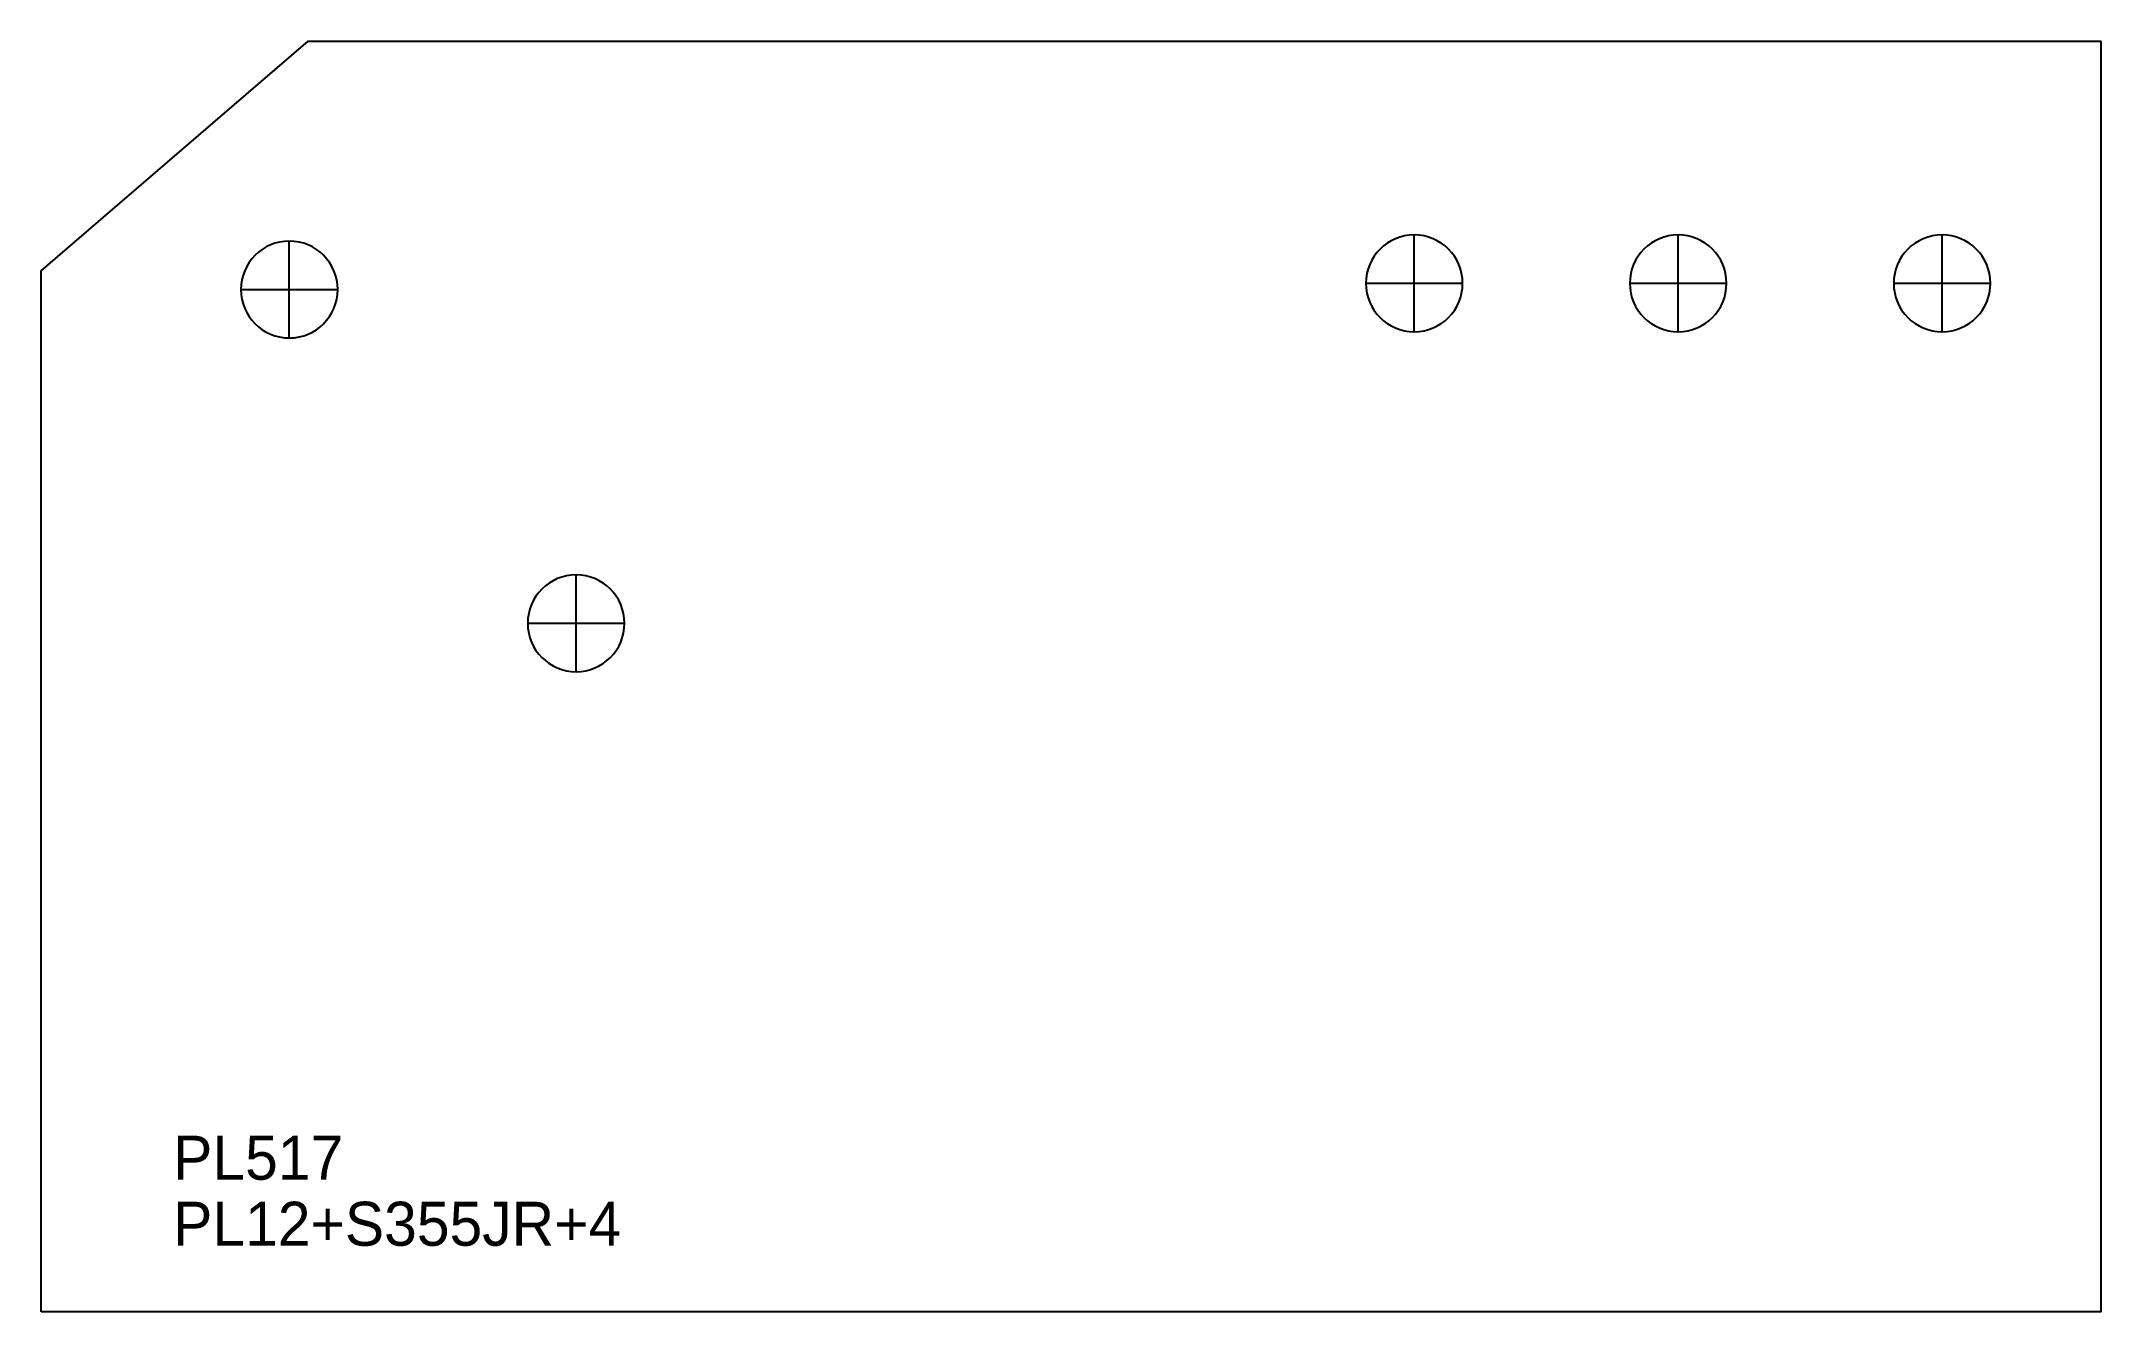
# Model space of a CAD drawing. Extents: x 0 to 468, y 0 to 289.
import ezdxf

# ---------------------------------------------------------------- set-up
doc = ezdxf.new("R2010")
doc.units = 0
for name, color, linetype in [('22', 7, 'CONTINUOUS'), ('CUT', 7, 'CONTINUOUS'), ('SCRIBE', 3, 'CONTINUOUS'), ('TEXT', 7, 'CONTINUOUS')]:
    doc.layers.add(name, color=color, linetype=linetype)

msp = doc.modelspace()

# ---------------------------------------------------------------- linework, layer by layer
at = {"layer": '22', "color": 7, "linetype": 'CONTINUOUS'}
for p, q in [((312.15, 222.64), (312.15, 244.64)), ((372.15, 222.64), (372.15, 244.64)), ((432.15, 222.64), (432.15, 244.64)), ((56.41, 221.23), (56.41, 243.23)), ((45.41, 232.23), (67.41, 232.23)), ((301.15, 233.64), (323.15, 233.64)), ((361.15, 233.64), (383.15, 233.64)), ((421.15, 233.64), (443.15, 233.64)), ((121.61, 145.41), (121.61, 167.41)), ((110.61, 156.41), (132.61, 156.41))]:
    msp.add_line(p, q, dxfattribs=at)
for points in [[(312.15, 244.64, 1), (312.15, 222.64, 1)], [(372.15, 244.64, 1), (372.15, 222.64, 1)], [(432.15, 244.64, 1), (432.15, 222.64, 1)], [(56.41, 243.23, 1), (56.41, 221.23, 1)], [(121.61, 167.41, 1), (121.61, 145.41, 1)]]:
    msp.add_lwpolyline(points, format="xyb", close=True, dxfattribs=at)
at = {"layer": 'CUT', "color": 7, "linetype": 'CONTINUOUS'}
msp.add_lwpolyline([(0, 0), (0, 236.47), (60.66, 288.64), (468.23, 288.64), (468.23, 0)], close=True, dxfattribs=at)

# ---------------------------------------------------------------- texts
at = {"layer": 'SCRIBE', "color": 3}
msp.add_text('PL517', height=10, dxfattribs=at).set_placement((30, 30))
at = {"layer": 'TEXT', "color": 7}
msp.add_text('PL12+S355JR+4', height=10, dxfattribs=at).set_placement((30, 15))

doc.saveas('drawing.dxf')
